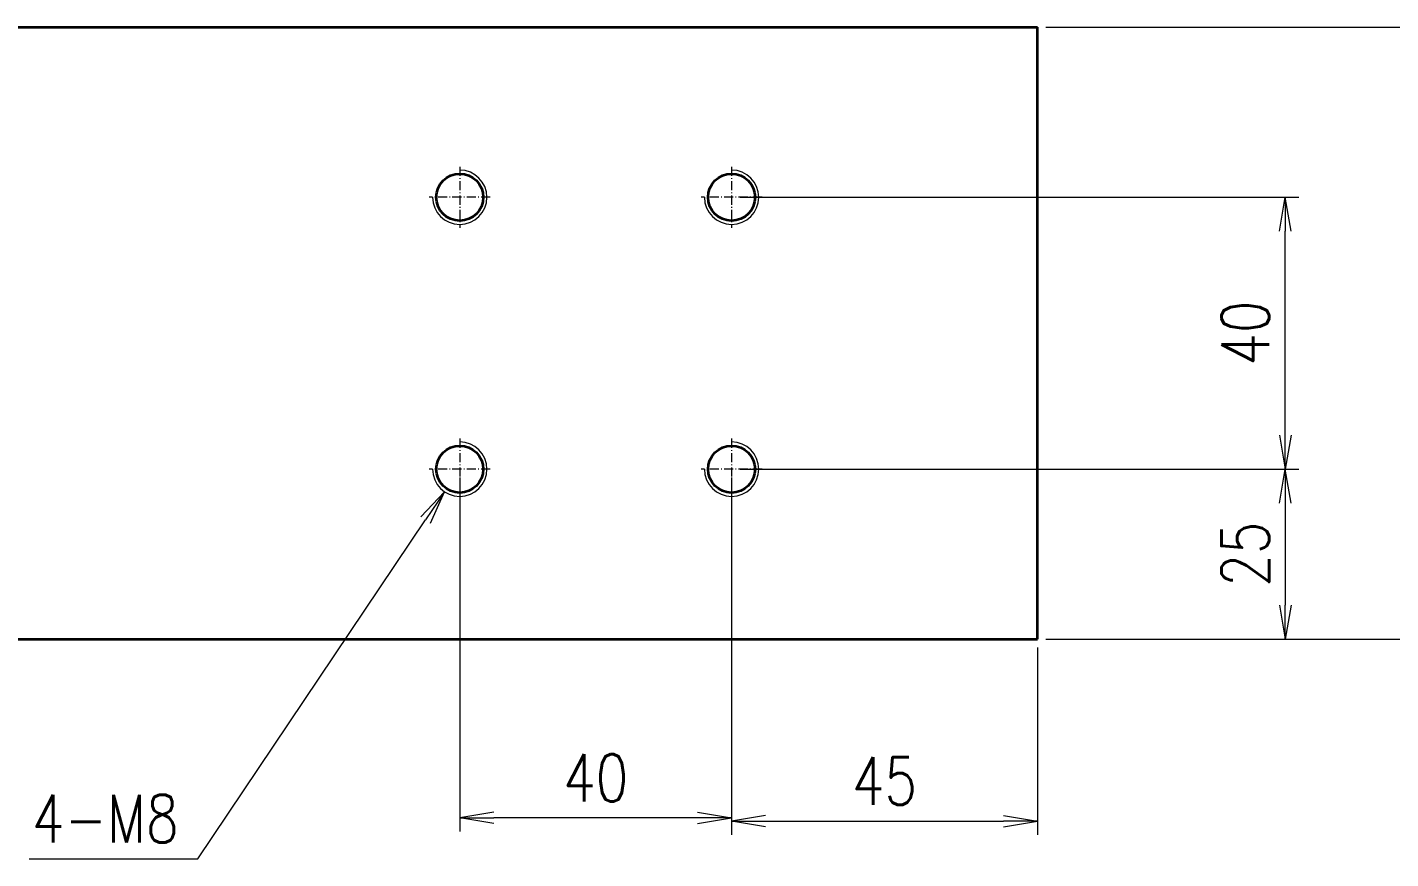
# Model space of a CAD drawing. Header units: millimetres. Extents: x 1333 to 70140, y -42879 to -5704.
# Drawn here: x 67242.7 to 67443.3, y -25983.9 to -25861.6 of the extents above; entities that cross this region are included whole.
import ezdxf

# ---------------------------------------------------------------- set-up
doc = ezdxf.new("R2010")
doc.units = ezdxf.units.MM
doc.header["$LTSCALE"] = 0.5
doc.linetypes.add('AM_ISO08W050x2', pattern=[9, 6, -0.75, 1.5, -0.75])
doc.linetypes.add('DASHDOT', pattern=[18.5, 12, -3, 0.5, -3])
doc.layers.add('CENTER', color=2, linetype='AM_ISO08W050x2', lineweight=15)
doc.layers.add('标注线', color=3, linetype='Continuous', lineweight=18)
doc.styles.add('DIM', font='romans.shx', dxfattribs={"width": 0.8, "bigfont": 'bigfont.shx'})
doc.dimstyles.new('DEH 1-2$0', dxfattribs={"dimscale": 2, "dimtxt": 3.5, "dimasz": 2.5, "dimexe": 1, "dimexo": 0.625, "dimgap": 1.2, "dimtad": 1, "dimdsep": 46, "dimtxsty": 'DIM', "dimblk": 'OPEN', "dimcen": 0, "dimclrd": 8, "dimclre": 8, "dimclrt": 2, "dimazin": 2, "dimtfac": 0.5, "dimtmove": 0, "dimatfit": 3, "dimldrblk": 'OPEN', "dimfxl": 0, "dimtolj": 2, "dimlwd": 13, "dimlwe": 13, "dimarcsym": 0})
doc.dimstyles.new('DEH 1-2$3', dxfattribs={"dimscale": 2, "dimtxt": 3.5, "dimasz": 2.5, "dimexe": 1, "dimexo": 0.625, "dimgap": 1.2, "dimtad": 1, "dimtoh": 1, "dimdsep": 46, "dimtxsty": 'DIM', "dimblk": 'OPEN', "dimcen": 0, "dimclrd": 8, "dimclre": 8, "dimclrt": 2, "dimazin": 2, "dimtfac": 0.5, "dimtofl": 0, "dimtmove": 0, "dimatfit": 3, "dimldrblk": 'OPEN', "dimfxl": 0, "dimtolj": 2, "dimlwd": 18, "dimlwe": 18, "dimarcsym": 0})

# ---------------------------------------------------------------- blocks, each defined once
blk = doc.blocks.new('_Open')
at = {"color": 0, "linetype": 'ByBlock', "lineweight": -2}
for p, q in [((-1, 0.167), (0, 0)), ((-1, -0.167), (0, 0)), ((0, 0), (-1, 0))]:
    blk.add_line(p, q, dxfattribs=at)
blk = doc.blocks.new('*D30')
at = {"layer": 'Defpoints', "color": 0, "transparency": 16777216}
for p in [(67391.3, -25861.59), (67460.27, -25861.59), (67391.3, -25951.59)]:
    blk.add_point(p, dxfattribs=at)
at = {"layer": '标注线', "color": 8, "lineweight": 13, "transparency": 16777216}
for p, q in [((67392.55, -25861.59), (67462.27, -25861.59)), ((67460.27, -25946.59), (67460.27, -25866.59)), ((67392.55, -25951.59), (67462.27, -25951.59))]:
    blk.add_line(p, q, dxfattribs=at)
at = {"layer": '标注线', "color": 8, "lineweight": 13, "transparency": 16777216, "xscale": 5, "yscale": 5, "zscale": 5}
for p, rotation in [((67460.27, -25861.59), 90), ((67460.27, -25951.59), 270)]:
    blk.add_blockref('_Open', p, dxfattribs=dict(at, rotation=rotation))
at = {"layer": '标注线', "color": 2, "transparency": 16777216, "insert": (67454.37, -25906.59), "char_height": 7, "attachment_point": 5, "rotation": 90, "style": 'DIM'}
blk.add_mtext('\\A2;90', dxfattribs=at)
blk = doc.blocks.new('*D31')
at = {"layer": 'Defpoints', "color": 0, "transparency": 16777216}
for p in [(67346.3, -25926.59), (67391.3, -25951.59), (67427.79, -25951.59)]:
    blk.add_point(p, dxfattribs=at)
at = {"layer": '标注线', "color": 8, "lineweight": 13, "transparency": 16777216}
for p, q in [((67347.55, -25926.59), (67429.79, -25926.59)), ((67427.79, -25931.59), (67427.79, -25946.59)), ((67392.55, -25951.59), (67429.79, -25951.59))]:
    blk.add_line(p, q, dxfattribs=at)
at = {"layer": '标注线', "color": 8, "lineweight": 13, "transparency": 16777216, "xscale": 5, "yscale": 5, "zscale": 5}
for p, rotation in [((67427.79, -25926.59), 90), ((67427.79, -25951.59), 270)]:
    blk.add_blockref('_Open', p, dxfattribs=dict(at, rotation=rotation))
at = {"layer": '标注线', "color": 2, "transparency": 16777216, "insert": (67421.89, -25939.09), "char_height": 7, "attachment_point": 5, "rotation": 90, "style": 'DIM'}
blk.add_mtext('\\A2;25', dxfattribs=at)
blk = doc.blocks.new('*D32')
at = {"layer": 'Defpoints', "color": 0, "transparency": 16777216}
for p in [(67346.3, -25886.59), (67427.79, -25886.59), (67346.3, -25926.59)]:
    blk.add_point(p, dxfattribs=at)
at = {"layer": '标注线', "color": 8, "lineweight": 13, "transparency": 16777216}
for p, q in [((67347.55, -25886.59), (67429.79, -25886.59)), ((67427.79, -25921.59), (67427.79, -25891.59)), ((67347.55, -25926.59), (67429.79, -25926.59))]:
    blk.add_line(p, q, dxfattribs=at)
at = {"layer": '标注线', "color": 8, "lineweight": 13, "transparency": 16777216, "xscale": 5, "yscale": 5, "zscale": 5}
for p, rotation in [((67427.79, -25886.59), 90), ((67427.79, -25926.59), 270)]:
    blk.add_blockref('_Open', p, dxfattribs=dict(at, rotation=rotation))
at = {"layer": '标注线', "color": 2, "transparency": 16777216, "insert": (67421.89, -25906.59), "char_height": 7, "attachment_point": 5, "rotation": 90, "style": 'DIM'}
blk.add_mtext('\\A2;40', dxfattribs=at)
blk = doc.blocks.new('*D33')
at = {"layer": 'Defpoints', "color": 0, "transparency": 16777216}
for p in [(67346.3, -25926.59), (67391.3, -25951.59), (67391.3, -25978.37)]:
    blk.add_point(p, dxfattribs=at)
at = {"layer": '标注线', "color": 8, "lineweight": 13, "transparency": 16777216}
for p, q in [((67346.3, -25927.84), (67346.3, -25980.37)), ((67391.3, -25952.84), (67391.3, -25980.37)), ((67351.3, -25978.37), (67386.3, -25978.37))]:
    blk.add_line(p, q, dxfattribs=at)
at = {"layer": '标注线', "color": 8, "lineweight": 13, "transparency": 16777216, "xscale": 5, "yscale": 5, "zscale": 5, "rotation": 180}
blk.add_blockref('_Open', (67346.3, -25978.37), dxfattribs=at)
at = {"layer": '标注线', "color": 8, "lineweight": 13, "transparency": 16777216, "xscale": 5, "yscale": 5, "zscale": 5}
blk.add_blockref('_Open', (67391.3, -25978.37), dxfattribs=at)
at = {"layer": '标注线', "color": 2, "transparency": 16777216, "insert": (67368.8, -25972.47), "char_height": 7, "attachment_point": 5, "style": 'DIM'}
blk.add_mtext('\\A2;45', dxfattribs=at)
blk = doc.blocks.new('*D34')
at = {"layer": 'Defpoints', "color": 0, "transparency": 16777216}
for p in [(67306.3, -25926.59), (67346.3, -25926.59), (67306.3, -25977.9)]:
    blk.add_point(p, dxfattribs=at)
at = {"layer": '标注线', "color": 8, "lineweight": 13, "transparency": 16777216}
for p, q in [((67306.3, -25927.84), (67306.3, -25979.9)), ((67346.3, -25927.84), (67346.3, -25979.9)), ((67341.3, -25977.9), (67311.3, -25977.9))]:
    blk.add_line(p, q, dxfattribs=at)
at = {"layer": '标注线', "color": 8, "lineweight": 13, "transparency": 16777216, "xscale": 5, "yscale": 5, "zscale": 5, "rotation": 180}
blk.add_blockref('_Open', (67306.3, -25977.9), dxfattribs=at)
at = {"layer": '标注线', "color": 8, "lineweight": 13, "transparency": 16777216, "xscale": 5, "yscale": 5, "zscale": 5}
blk.add_blockref('_Open', (67346.3, -25977.9), dxfattribs=at)
at = {"layer": '标注线', "color": 2, "transparency": 16777216, "insert": (67326.3, -25972), "char_height": 7, "attachment_point": 5, "style": 'DIM'}
blk.add_mtext('\\A2;40', dxfattribs=at)
blk = doc.blocks.new('*D35')
at = {"layer": 'Defpoints', "color": 0, "transparency": 16777216}
for p in [(67308.54, -25923.27), (67304.07, -25929.91)]:
    blk.add_point(p, dxfattribs=at)
at = {"layer": '标注线', "color": 8, "lineweight": 18, "transparency": 16777216}
for p, q in [((67267.74, -25983.89), (67301.28, -25934.06)), ((67242.94, -25983.89), (67267.74, -25983.89))]:
    blk.add_line(p, q, dxfattribs=at)
at = {"layer": '标注线', "color": 8, "lineweight": 18, "transparency": 16777216, "xscale": 5, "yscale": 5, "zscale": 5, "rotation": 56.06319297371154}
blk.add_blockref('_Open', (67304.07, -25929.91), dxfattribs=at)
at = {"layer": '标注线', "color": 2, "transparency": 16777216, "insert": (67254.14, -25977.99), "char_height": 7, "attachment_point": 5, "style": 'DIM'}
blk.add_mtext('\\A2;4-M8', dxfattribs=at)

msp = doc.modelspace()

# ---------------------------------------------------------------- linework, layer by layer
at = {"color": 7, "lineweight": 35}
for p, q in [((67082.702, -25861.593), (67391.302, -25861.593)), ((67391.302, -25951.593), (67391.302, -25861.593)), ((67082.702, -25951.593), (67391.302, -25951.593))]:
    msp.add_line(p, q, dxfattribs=at)
for centre in [(67306.302, -25886.593), (67346.302, -25886.593), (67306.302, -25926.593), (67346.302, -25926.593)]:
    msp.add_circle(centre, 3.456, dxfattribs=at)
at = {"layer": 'CENTER', "color": 2, "linetype": 'DASHDOT', "lineweight": 13, "ltscale": 0.22464}
for p, q in [((67306.302, -25882.1), (67306.302, -25891.086)), ((67346.302, -25882.1), (67346.302, -25891.086)), ((67310.795, -25886.593), (67301.809, -25886.593)), ((67350.795, -25886.593), (67341.809, -25886.593)), ((67306.302, -25922.1), (67306.302, -25931.086)), ((67346.302, -25922.1), (67346.302, -25931.086)), ((67310.795, -25926.593), (67301.809, -25926.593)), ((67350.795, -25926.593), (67341.809, -25926.593))]:
    msp.add_line(p, q, dxfattribs=at)
at = {"layer": '标注线'}
for centre in [(67306.302, -25886.593), (67346.302, -25886.593), (67306.302, -25926.593), (67346.302, -25926.593)]:
    msp.add_arc(centre, 4, 179.99999, 89.99999, dxfattribs=at)

# ---------------------------------------------------------------- dimensions: what is measured, and where the dimension line sits
for base, p1, p2, angle, picture, middle in [((67460.27, -25861.593), (67391.302, -25951.593), (67391.302, -25861.593), 89.99999, '*D30', (67454.37, -25906.593)), ((67427.788, -25886.593), (67346.302, -25926.593), (67346.302, -25886.593), 89.99999, '*D32', (67421.888, -25906.593)), ((67306.302, -25977.899), (67346.302, -25926.593), (67306.302, -25926.593), 359.99999, '*D34', (67326.302, -25971.999)), ((67427.788, -25951.593), (67346.302, -25926.593), (67391.302, -25951.593), 89.99999, '*D31', (67421.888, -25939.093)), ((67391.302, -25978.375), (67346.302, -25926.593), (67391.302, -25951.593), 359.99999, '*D33', (67368.802, -25972.475))]:
    dim = msp.add_linear_dim(base=base, p1=p1, p2=p2, angle=angle, dimstyle='DEH 1-2$0', dxfattribs=at)
    dim.commit()
    dim.dimension.update_dxf_attribs({"geometry": picture, "text_midpoint": middle})
dim = msp.add_diameter_dim_2p(p1=(67308.535, -25923.274), p2=(67304.069, -25929.912), dimstyle='DEH 1-2$3', override={"dimpost": '4-M<>'}, dxfattribs=at)
dim.commit()
dim.dimension.update_dxf_attribs({"geometry": '*D35', "text_midpoint": (67254.144, -25983.893), "dimtype": 163})

doc.saveas('drawing.dxf')
